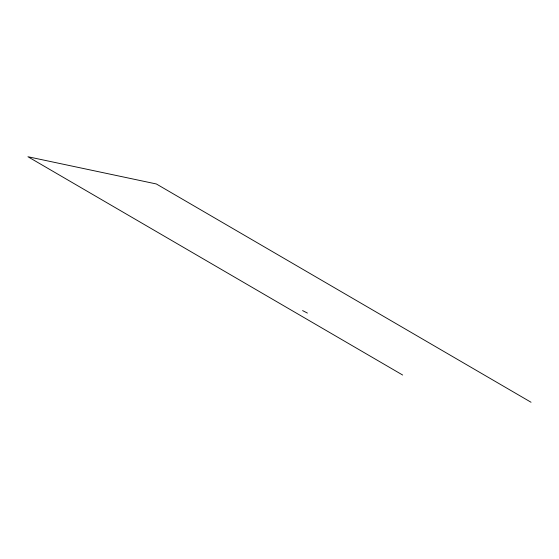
<?xml version="1.0" encoding="UTF-8"?>
<svg xmlns="http://www.w3.org/2000/svg" width="559" height="559" viewBox="0 0 559 559"><rect width="100%" height="100%" fill="white"/><g stroke="black" fill="none" stroke-linecap="round" stroke-linejoin="round"><path stroke-width="0.84" d="M302.587 310.58L307.408 313.075M531.05 402.256L156.345 183.967L27.95 156.744L402.655 375.033"/></g></svg>
